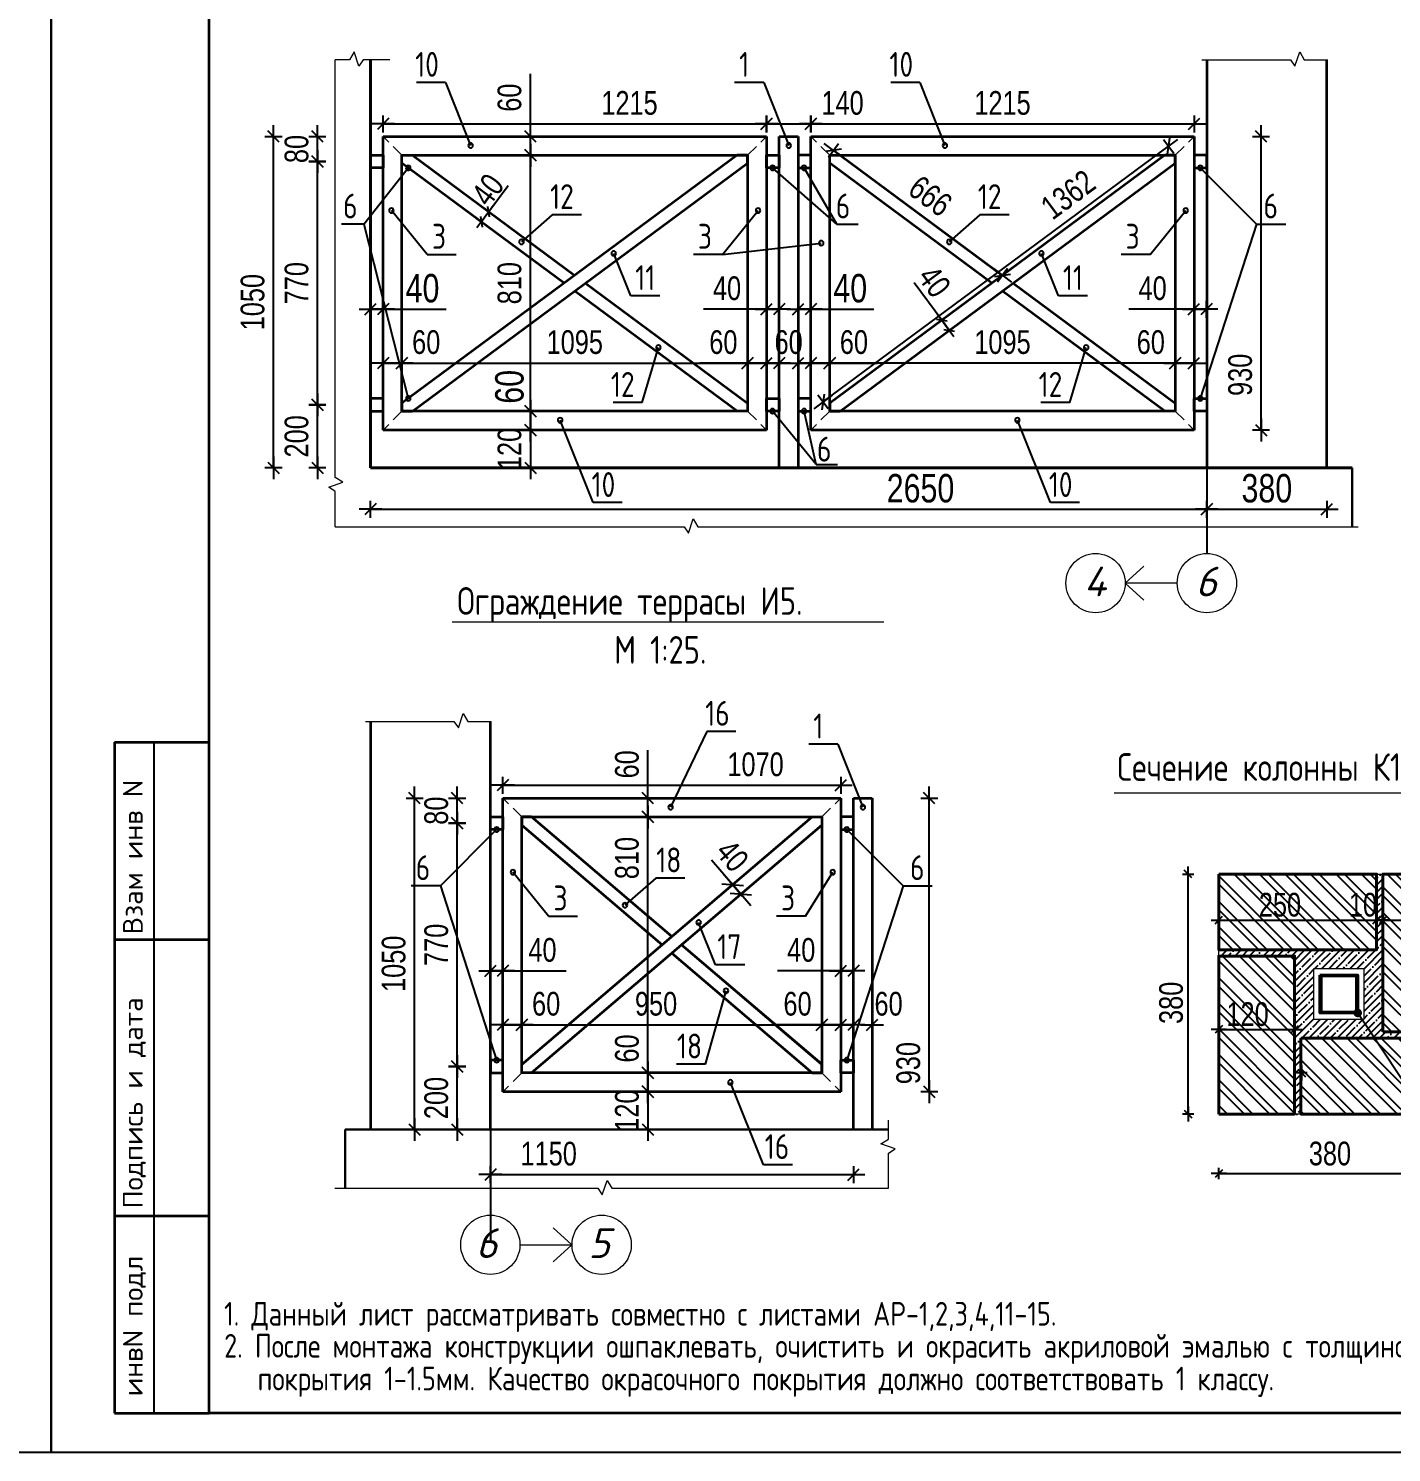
# Model space of a CAD drawing. Extents: x -12289450 to -10763036, y -7834513 to -6150123.
# Drawn here: x -11088664 to -11080028, y -7687111 to -7678091 of the extents above; entities that cross this region are included whole.
import ezdxf

# ---------------------------------------------------------------- set-up
doc = ezdxf.new("R2010")
doc.units = 0
doc.header["$LTSCALE"] = 25
doc.linetypes.add('CENTER', pattern=[50.8, 31.75, -6.35, 6.35, -6.35])
doc.linetypes.add('HIDDEN2', pattern=[4.7625, 3.175, -1.5875])
for name, color, linetype in [('003-ТЕКСТ', 7, 'Continuous'), ('004-ВСПЛИНИИ', 15, 'Continuous'), ('005-РАЗМЕРЫ', 252, 'Continuous'), ('008-ШТРИХОВКА', 252, 'Continuous'), ('014-ОСИ', 251, 'CENTER'), ('Annotation - Text', 7, 'Continuous'), ('ArchiCAD', 7, 'Continuous'), ('EEE', 7, 'Continuous'), ('Новое', 51, 'Continuous')]:
    doc.layers.add(name, color=color, linetype=linetype)
doc.layers.add('text', color=1, linetype='Continuous', lineweight=15)
doc.layers.add('СТЕНЫ', color=5, linetype='Continuous', lineweight=40)
doc.styles.add('gismo', font='isocpeui.ttf')
doc.styles.add('GOST 2.304', font='cs_gost2304.shx')
doc.styles.add('SIMP701', font='simplex701.shx')
doc.styles.add('TXT0', font='txt', dxfattribs={"width": 0.8})

# ---------------------------------------------------------------- blocks, each defined once
blk = doc.blocks.new('A8MITTA', base_point=(3180, 3140))
for p, q in [((3160, 3140), (3200, 3140)), ((3170, 3130), (3190, 3150)), ((3180, 3155), (3180, 3125))]:
    blk.add_line(p, q)

msp = doc.modelspace()

# ---------------------------------------------------------------- hatches: boundary and pattern name
at = {"layer": '005-РАЗМЕРЫ', "ltscale": 4}
h = msp.add_hatch(dxfattribs=at)
h.set_pattern_fill('ANSI32', color=256, scale=12, angle=90, style=0)
h.set_pattern_definition([(135, (-11081121.85, -7684967.11), (-80.8223, -80.8223), []), (135, (-11081121.85, -7684913.23), (-80.822, -80.822), [])])
h.paths.add_polyline_path([(-11080121.8, -7683447.1), (-11081121.8, -7683447.1), (-11081121.8, -7683738.3), (-11081073.8, -7683738.3), (-11080121.8, -7683738.3)])
h.paths.add_polyline_path([(-11080361.8, -7683738.3), (-11081121.8, -7683738.3), (-11081121.8, -7683774.3), (-11081121.8, -7683927.1), (-11080361.8, -7683927.1)])
h.paths.add_polyline_path([(-11080121.8, -7683738.3), (-11080129.8, -7683738.3), (-11080169.8, -7683738.3), (-11080361.8, -7683738.3), (-11080361.8, -7683927.1), (-11080121.8, -7683927.1)])
h.paths.add_polyline_path([(-11079728.7, -7683447.1), (-11079764.7, -7683447.1), (-11080081.8, -7683447.1), (-11080081.8, -7683738.3), (-11080033.8, -7683738.3), (-11079728.7, -7683738.3)])
h.paths.add_polyline_path([(-11079728.7, -7683738.3), (-11080081.8, -7683738.3), (-11080081.8, -7684207), (-11079728.7, -7684207.1)])
h.paths.add_polyline_path([(-11079601.8, -7683738.3), (-11079649.8, -7683738.3), (-11079728.7, -7683738.3), (-11079728.7, -7684207.1), (-11079601.8, -7684207.1)])
h.paths.add_polyline_path([(-11079601.8, -7683447.1), (-11079728.7, -7683447.1), (-11079728.7, -7683495.1), (-11079728.7, -7683738.3), (-11079601.8, -7683738.3), (-11079601.8, -7683702.3)])
h.paths.add_polyline_path([(-11079601.8, -7684207.1), (-11079728.7, -7684207.1), (-11079728.7, -7684447.1), (-11079601.8, -7684447.1)])
h.paths.add_polyline_path([(-11079728.7, -7684207.1), (-11080081.8, -7684207), (-11080081.8, -7684447.1), (-11079728.7, -7684447.1), (-11079728.7, -7684439.1), (-11079728.7, -7684399.1)])
h.paths.add_polyline_path([(-11080641.8, -7684206.9), (-11081121.8, -7684206.8), (-11081121.8, -7684431.1), (-11081073.8, -7684431.1), (-11080641.8, -7684431.1), (-11080641.8, -7684395.1)])
h.paths.add_polyline_path([(-11080641.8, -7683967.1), (-11081121.8, -7683967.1), (-11081121.8, -7684206.8), (-11080641.8, -7684206.9)])
h.paths.add_polyline_path([(-11080641.8, -7684431.1), (-11080689.8, -7684431.1), (-11081121.8, -7684431.1), (-11081121.8, -7684467.1), (-11081121.8, -7684967.1), (-11080641.8, -7684967.1)])
h.paths.add_polyline_path([(-11080361.8, -7684487.1), (-11080601.8, -7684487.1), (-11080601.8, -7684702.8), (-11080597.6, -7684707.1), (-11080601.8, -7684707.1), (-11080601.8, -7684967.1), (-11080361.8, -7684967.1)])
h.paths.add_polyline_path([(-11080135.1, -7684487.1), (-11080361.8, -7684487.1), (-11080361.8, -7684967.1), (-11079814.7, -7684967.1)])
h.paths.add_polyline_path([(-11079728.7, -7684487.1), (-11080135.1, -7684487.1), (-11079814.7, -7684967.1), (-11079728.7, -7684967.1), (-11079728.7, -7684919.1)])
h.paths.add_polyline_path([(-11079601.8, -7684487.1), (-11079728.7, -7684487.1), (-11079728.7, -7684535.1), (-11079728.7, -7684967.1), (-11079692.7, -7684967.1), (-11079601.8, -7684967.1)])
h.paths.add_polyline_path([(-11080884.4, -7683552.3), (-11080584.4, -7683552.3), (-11080584.4, -7683732.3), (-11080884.4, -7683732.3)], flags=24)
h.paths.add_polyline_path([(-11080295, -7683552.3), (-11080123, -7683552.3), (-11080123, -7683732.3), (-11080295, -7683732.3)], flags=24)
h.paths.add_polyline_path([(-11080033.7, -7683552.3), (-11079765.7, -7683552.3), (-11079765.7, -7683732.3), (-11080033.7, -7683732.3)], flags=24)
h.paths.add_polyline_path([(-11079914.7, -7684075.6), (-11079914.7, -7683775.6), (-11079734.7, -7683775.6), (-11079734.7, -7684075.6)], flags=24)
h.paths.add_polyline_path([(-11079914.7, -7684457.1), (-11079914.7, -7684285.1), (-11079734.7, -7684285.1), (-11079734.7, -7684457.1)], flags=9)
h.paths.add_polyline_path([(-11081073.7, -7684245.1), (-11080805.7, -7684245.1), (-11080805.7, -7684425.1), (-11081073.7, -7684425.1)], flags=24)
h.paths.add_polyline_path([(-11079914.7, -7684774.9), (-11079914.7, -7684506.9), (-11079734.7, -7684506.9), (-11079734.7, -7684774.9)], flags=24)
at = {"layer": '008-ШТРИХОВКА', "ltscale": 4}
h = msp.add_hatch(dxfattribs=at)
h.set_pattern_fill('ANSI35', color=256, scale=10, style=0)
h.set_pattern_definition([(45, (-11081121.85, -7684967.11), (-44.9013, 44.9013), []), (45, (-11081076.95, -7684967.11), (-44.9013, 44.9013), [79.375, -15.875, 0, -15.875])])
h.paths.add_polyline_path([(-11080081.8, -7683738.3), (-11080121.8, -7683738.3), (-11080121.8, -7683927.1), (-11080361.8, -7683927.1), (-11080361.8, -7684047.1), (-11080201.8, -7684047.1), (-11080201.8, -7684207), (-11080081.8, -7684207)])
h.paths.add_polyline_path([(-11080361.8, -7683927.1), (-11081121.8, -7683927.1), (-11081121.8, -7683967.1), (-11080641.8, -7683967.1), (-11080641.8, -7684206.9), (-11080521.8, -7684206.9), (-11080521.8, -7684047.1), (-11080361.8, -7684047.1)])
h.paths.add_polyline_path([(-11080521.8, -7684206.9), (-11080641.8, -7684206.9), (-11080641.8, -7684967.1), (-11080601.8, -7684967.1), (-11080601.8, -7684487.1), (-11080361.8, -7684487.1), (-11080361.8, -7684367.1), (-11080521.8, -7684367.1)])
h.paths.add_polyline_path([(-11080081.8, -7684207), (-11080201.8, -7684207), (-11080201.8, -7684367.1), (-11080215.2, -7684367.1), (-11080135.1, -7684487.1), (-11079728.7, -7684487.1), (-11079728.7, -7684447.1), (-11080081.8, -7684447.1)])
h.paths.add_polyline_path([(-11080215.2, -7684367.1), (-11080361.8, -7684367.1), (-11080361.8, -7684487.1), (-11080135.1, -7684487.1)])
h.paths.add_polyline_path([(-11079601.8, -7684447.1), (-11079728.7, -7684447.1), (-11079728.7, -7684487.1), (-11079601.8, -7684487.1)])
h.paths.add_polyline_path([(-11080081.8, -7683447.1), (-11080121.8, -7683447.1), (-11080121.8, -7683738.3), (-11080081.8, -7683738.3)])

# ---------------------------------------------------------------- linework, layer by layer
at = {"lineweight": 25, "ltscale": 20}
for p, q in [((-11086021.3, -7678433.3), (-11086206, -7678433.3)), ((-11086021.3, -7678433.3), (-11085862.5, -7678832.5)), ((-11084005.4, -7678433.3), (-11084190, -7678433.3)), ((-11084005.4, -7678433.3), (-11083846.6, -7678832.5)), ((-11083016.4, -7678433.3), (-11083201, -7678433.3)), ((-11083016.4, -7678433.3), (-11082857.6, -7678832.5)), ((-11086538.4, -7679330.4), (-11086257.5, -7678974.6)), ((-11083543.2, -7679330.4), (-11083949.3, -7678974.6)), ((-11083543.2, -7679330.4), (-11083749.3, -7678974.6)), ((-11080882.4, -7679330.4), (-11081239.3, -7678974.6)), ((-11086138.6, -7679522.3), (-11086364, -7679244.8)), ((-11084266.4, -7679522.3), (-11084041, -7679244.8)), ((-11081556.4, -7679522.3), (-11081331, -7679244.8)), ((-11086538.4, -7679330.4), (-11086680.4, -7679330.4)), ((-11086538.4, -7679330.4), (-11086257.5, -7680434.6)), ((-11085345.5, -7679270.8), (-11085540.2, -7679443)), ((-11085160.9, -7679270.8), (-11085345.5, -7679270.8)), ((-11083543.2, -7679330.4), (-11083407.8, -7679330.4)), ((-11082635.5, -7679270.8), (-11082830.2, -7679443)), ((-11082450.9, -7679270.8), (-11082635.5, -7679270.8)), ((-11080882.4, -7679330.4), (-11081239.3, -7680434.6)), ((-11080882.4, -7679330.4), (-11080697.8, -7679330.4)), ((-11084848.2, -7679783.9), (-11084955.8, -7679516.1)), ((-11084266.4, -7679522.3), (-11083641, -7679450.9)), ((-11082138.2, -7679783.9), (-11082245.8, -7679516.1)), ((-11086138.6, -7679522.3), (-11085953.9, -7679522.3)), ((-11084266.4, -7679522.3), (-11084451.1, -7679522.3)), ((-11081556.4, -7679522.3), (-11081741.1, -7679522.3)), ((-11084663.5, -7679783.9), (-11084848.2, -7679783.9)), ((-11081953.5, -7679783.9), (-11082138.2, -7679783.9)), ((-11084775.5, -7680460.7), (-11084672.4, -7680112.1)), ((-11082065.5, -7680460.7), (-11081962.4, -7680112.1)), ((-11084775.5, -7680460.7), (-11084960.2, -7680460.7)), ((-11082065.5, -7680460.7), (-11082250.2, -7680460.7)), ((-11085086, -7681094.5), (-11085295.1, -7680573.1)), ((-11083673.3, -7680852.3), (-11083949.3, -7680514.6)), ((-11083673.3, -7680852.3), (-11083749.3, -7680514.6)), ((-11082189, -7681094.5), (-11082398, -7680573.1)), ((-11083673.3, -7680852.3), (-11083537.9, -7680852.3)), ((-11084901.4, -7681094.5), (-11085086, -7681094.5)), ((-11082004.3, -7681094.5), (-11082189, -7681094.5)), ((-11084366.4, -7682543.4), (-11084595.5, -7683023.5)), ((-11084181.8, -7682543.4), (-11084366.4, -7682543.4)), ((-11083535.4, -7682624.2), (-11083720, -7682624.2)), ((-11083535.4, -7682624.2), (-11083376.6, -7683023.5)), ((-11086054.3, -7683521.4), (-11085697.5, -7683165.6)), ((-11083122.4, -7683521.4), (-11083479.3, -7683165.6)), ((-11085369, -7683713.3), (-11085594.5, -7683435.8)), ((-11084689.8, -7683472.4), (-11084884.5, -7683644.6)), ((-11084505.1, -7683472.4), (-11084689.8, -7683472.4)), ((-11083739.7, -7683713.3), (-11083567.8, -7683435.8)), ((-11086054.3, -7683521.4), (-11086239, -7683521.4)), ((-11086054.3, -7683521.4), (-11085697.5, -7684625.6)), ((-11083122.4, -7683521.4), (-11083479.3, -7684625.6)), ((-11083122.4, -7683521.4), (-11082937.8, -7683521.4)), ((-11085369, -7683713.3), (-11085184.3, -7683713.3)), ((-11084310.1, -7684021.6), (-11084417.7, -7683753.8)), ((-11083739.7, -7683713.3), (-11083924.4, -7683713.3)), ((-11084125.4, -7684021.6), (-11084310.1, -7684021.6)), ((-11084374, -7684651.2), (-11084244.4, -7684187.2)), ((-11080241.8, -7684327.1), (-11079681, -7685167.6)), ((-11084374, -7684651.2), (-11084558.6, -7684651.2)), ((-11084007.4, -7685288.1), (-11084216.4, -7684766.6)), ((-11083822.7, -7685288.1), (-11084007.4, -7685288.1))]:
    msp.add_line(p, q, dxfattribs=at)
at = {"lineweight": 25, "ltscale": 20, "const_width": 36}
msp.add_lwpolyline([(-11080249.7, -7684322.6, 1), (-11080234, -7684331.6, 1)], format="xyb", close=True, dxfattribs=at)
at = {"lineweight": 25, "ltscale": 20}
for centre, start, end in [((-11085862.5, -7678832.5), 0, 180), ((-11085862.5, -7678832.5), 180, 0), ((-11083846.6, -7678832.5), 0, 180), ((-11083846.6, -7678832.5), 180, 0), ((-11082857.6, -7678832.5), 0, 180), ((-11082857.6, -7678832.5), 180, 0), ((-11086257.5, -7678974.6), 0, 180), ((-11086257.5, -7678974.6), 180, 0), ((-11083949.3, -7678974.6), 0, 180), ((-11083949.3, -7678974.6), 180, 0), ((-11083749.3, -7678974.6), 0, 180), ((-11083749.3, -7678974.6), 180, 0), ((-11081239.3, -7678974.6), 0, 180), ((-11081239.3, -7678974.6), 180, 0), ((-11086364, -7679244.8), 0, 180), ((-11086364, -7679244.8), 180, 0), ((-11084041, -7679244.8), 0, 180), ((-11084041, -7679244.8), 180, 0), ((-11081331, -7679244.8), 0, 180), ((-11081331, -7679244.8), 180, 0), ((-11085540.2, -7679443), 0, 180), ((-11082830.2, -7679443), 0, 180), ((-11085540.2, -7679443), 180, 0), ((-11084955.8, -7679516.1), 0, 180), ((-11084955.8, -7679516.1), 180, 0), ((-11083641, -7679450.9), 0, 180), ((-11083641, -7679450.9), 180, 0), ((-11082830.2, -7679443), 180, 0), ((-11082245.8, -7679516.1), 0, 180), ((-11082245.8, -7679516.1), 180, 0), ((-11084672.4, -7680112.1), 0, 180), ((-11084672.4, -7680112.1), 180, 0), ((-11081962.4, -7680112.1), 0, 180), ((-11081962.4, -7680112.1), 180, 0), ((-11086257.5, -7680434.6), 0, 180), ((-11081239.3, -7680434.6), 0, 180), ((-11086257.5, -7680434.6), 180, 0), ((-11083949.3, -7680514.6), 0, 180), ((-11083749.3, -7680514.6), 0, 180), ((-11081239.3, -7680434.6), 180, 0), ((-11085295.1, -7680573.1), 0, 180), ((-11085295.1, -7680573.1), 180, 0), ((-11083949.3, -7680514.6), 180, 0), ((-11083749.3, -7680514.6), 180, 0), ((-11082398, -7680573.1), 0, 180), ((-11082398, -7680573.1), 180, 0), ((-11084595.5, -7683023.5), 0, 180), ((-11084595.5, -7683023.5), 180, 0), ((-11083376.6, -7683023.5), 0, 180), ((-11083376.6, -7683023.5), 180, 0), ((-11085697.5, -7683165.6), 0, 180), ((-11085697.5, -7683165.6), 180, 0), ((-11083479.3, -7683165.6), 0, 180), ((-11083479.3, -7683165.6), 180, 0), ((-11085594.5, -7683435.8), 0, 180), ((-11085594.5, -7683435.8), 180, 0), ((-11083567.8, -7683435.8), 0, 180), ((-11083567.8, -7683435.8), 180, 0), ((-11084884.5, -7683644.6), 0, 180), ((-11084884.5, -7683644.6), 180, 0), ((-11084417.7, -7683753.8), 0, 180), ((-11084417.7, -7683753.8), 180, 0), ((-11084244.4, -7684187.2), 0, 180), ((-11084244.4, -7684187.2), 180, 0), ((-11085697.5, -7684625.6), 0, 180), ((-11085697.5, -7684625.6), 180, 0), ((-11083479.3, -7684625.6), 0, 180), ((-11083479.3, -7684625.6), 180, 0), ((-11084216.4, -7684766.6), 0, 180), ((-11084216.4, -7684766.6), 180, 0)]:
    msp.add_arc(centre, 15, start, end, dxfattribs=at)
at = {"layer": '004-ВСПЛИНИИ', "color": 0, "lineweight": 0}
for p, q in [((-11086601.2, -7678239.7), (-11086630.2, -7678289.2)), ((-11086570.5, -7678329.9), (-11086601.2, -7678239.7)), ((-11080639.9, -7678329.9), (-11080609.2, -7678239.7)), ((-11080609.2, -7678239.7), (-11080580.2, -7678289.2)), ((-11086630.2, -7678289.2), (-11086720.9, -7678289.2)), ((-11086720.9, -7680936), (-11086720.9, -7678289.2)), ((-11086542.4, -7678289.2), (-11086570.5, -7678329.9)), ((-11086373.8, -7678289.2), (-11086542.4, -7678289.2)), ((-11081229.3, -7678289.2), (-11080668, -7678289.2)), ((-11080668, -7678289.2), (-11080639.9, -7678329.9)), ((-11080580.2, -7678289.2), (-11080432, -7678289.2)), ((-11086671.4, -7680965), (-11086720.9, -7680936)), ((-11086761.6, -7680995.8), (-11086671.4, -7680965)), ((-11086720.9, -7681023.9), (-11086761.6, -7680995.8)), ((-11086720.9, -7681246.8), (-11086720.9, -7681023.9)), ((-11084482.4, -7681287.5), (-11084451.7, -7681197.3)), ((-11084451.7, -7681197.3), (-11084422.7, -7681246.8)), ((-11086720.9, -7681246.8), (-11084510.5, -7681246.8)), ((-11084510.5, -7681246.8), (-11084482.4, -7681287.5)), ((-11084422.7, -7681246.8), (-11080238.7, -7681246.8)), ((-11086529.3, -7682480.2), (-11085968, -7682480.2)), ((-11085968, -7682480.2), (-11085939.9, -7682520.9)), ((-11085939.9, -7682520.9), (-11085909.2, -7682430.7)), ((-11085909.2, -7682430.7), (-11085880.2, -7682480.2)), ((-11085880.2, -7682480.2), (-11085732, -7682480.2)), ((-11083214.1, -7685127), (-11083214.1, -7685006.1)), ((-11083263.6, -7685156), (-11083214.1, -7685127)), ((-11083173.4, -7685186.7), (-11083263.6, -7685156)), ((-11083214.1, -7685214.8), (-11083173.4, -7685186.7)), ((-11083214.1, -7685437.8), (-11083214.1, -7685214.8)), ((-11086723.5, -7685437.8), (-11085056.1, -7685437.8)), ((-11085056.1, -7685437.8), (-11085028, -7685478.5)), ((-11085028, -7685478.5), (-11084997.2, -7685388.3)), ((-11084997.2, -7685388.3), (-11084968.3, -7685437.8)), ((-11084968.3, -7685437.8), (-11083214.1, -7685437.8))]:
    msp.add_line(p, q, dxfattribs=at)
at = {"layer": '004-ВСПЛИНИИ', "color": 12, "linetype": 'HIDDEN2', "lineweight": 0}
for p, q in [((-11086297.5, -7678894.6), (-11086417.5, -7678774.6)), ((-11084107.5, -7678894.6), (-11083987.5, -7678774.6)), ((-11083587.5, -7678894.6), (-11083707.5, -7678774.6)), ((-11081397.5, -7678894.6), (-11081277.5, -7678774.6)), ((-11086297.5, -7680514.6), (-11086417.5, -7680634.6)), ((-11084107.5, -7680514.6), (-11083987.5, -7680634.6)), ((-11083587.5, -7680514.6), (-11083707.5, -7680634.6)), ((-11081397.5, -7680514.6), (-11081277.5, -7680634.6)), ((-11085537.5, -7683085.6), (-11085657.5, -7682965.6)), ((-11083637.5, -7683085.6), (-11083517.5, -7682965.6)), ((-11085537.5, -7684705.6), (-11085657.5, -7684825.6)), ((-11083637.5, -7684705.6), (-11083517.5, -7684825.6))]:
    msp.add_line(p, q, dxfattribs=at)
at = {"layer": '004-ВСПЛИНИИ', "color": 12, "lineweight": 35}
for p, q in [((-11086417.5, -7678774.6), (-11083987.5, -7678774.6)), ((-11086417.5, -7680634.6), (-11086417.5, -7678774.6)), ((-11083987.5, -7678774.6), (-11083987.5, -7680634.6)), ((-11083907.5, -7680874.6), (-11083907.5, -7678774.6)), ((-11083907.5, -7678774.6), (-11083787.5, -7678774.6)), ((-11083787.5, -7678774.6), (-11083787.5, -7680874.6)), ((-11083707.5, -7678774.6), (-11081277.5, -7678774.6)), ((-11083707.5, -7680634.6), (-11083707.5, -7678774.6)), ((-11081277.5, -7678774.6), (-11081277.5, -7680634.6)), ((-11086497.5, -7678894.6), (-11086417.5, -7678894.6)), ((-11086497.5, -7678974.6), (-11086497.5, -7678894.6)), ((-11086497.5, -7678894.6), (-11086417.5, -7678894.6)), ((-11086497.5, -7678974.6), (-11086497.5, -7678894.6)), ((-11086417.5, -7678974.6), (-11086497.5, -7678974.6)), ((-11086417.5, -7678974.6), (-11086497.5, -7678974.6)), ((-11086417.5, -7678894.6), (-11086417.5, -7678974.6)), ((-11086417.5, -7678894.6), (-11086417.5, -7678974.6)), ((-11086297.5, -7678944.4), (-11086297.5, -7678894.6)), ((-11086297.5, -7678894.6), (-11086230.2, -7678894.6)), ((-11084174.7, -7678894.6), (-11086297.5, -7680464.9)), ((-11086297.5, -7678894.6), (-11084107.5, -7678894.6)), ((-11086297.5, -7680514.6), (-11086297.5, -7678894.6)), ((-11085269.7, -7679704.6), (-11086297.5, -7678944.4)), ((-11086230.2, -7678894.6), (-11085202.5, -7679654.9)), ((-11086230.2, -7680514.6), (-11084107.5, -7678944.4)), ((-11084107.5, -7678894.6), (-11084174.7, -7678894.6)), ((-11084107.5, -7678944.4), (-11084107.5, -7678894.6)), ((-11084107.5, -7678894.6), (-11084107.5, -7680514.6)), ((-11083987.5, -7678974.6), (-11083987.5, -7678894.6)), ((-11083987.5, -7678894.6), (-11083907.5, -7678894.6)), ((-11083907.5, -7678974.6), (-11083987.5, -7678974.6)), ((-11083907.5, -7678894.6), (-11083907.5, -7678974.6)), ((-11083707.5, -7678894.6), (-11083787.5, -7678894.6)), ((-11083787.5, -7678894.6), (-11083787.5, -7678974.6)), ((-11083787.5, -7678974.6), (-11083707.5, -7678974.6)), ((-11083707.5, -7678974.6), (-11083707.5, -7678894.6)), ((-11083587.5, -7678944.4), (-11083587.5, -7678894.6)), ((-11083587.5, -7678894.6), (-11083520.2, -7678894.6)), ((-11081464.7, -7678894.6), (-11083587.5, -7680464.9)), ((-11083587.5, -7678894.6), (-11081397.5, -7678894.6)), ((-11083587.5, -7680514.6), (-11083587.5, -7678894.6)), ((-11082559.7, -7679704.6), (-11083587.5, -7678944.4)), ((-11083520.2, -7678894.6), (-11082492.5, -7679654.9)), ((-11083520.2, -7680514.6), (-11081397.5, -7678944.4)), ((-11081397.5, -7678894.6), (-11081464.7, -7678894.6)), ((-11081397.5, -7678944.4), (-11081397.5, -7678894.6)), ((-11081397.5, -7678894.6), (-11081397.5, -7680514.6)), ((-11081197.5, -7678894.6), (-11081277.5, -7678894.6)), ((-11081277.5, -7678894.6), (-11081277.5, -7678974.6)), ((-11081277.5, -7678974.6), (-11081197.5, -7678974.6)), ((-11081197.5, -7678974.6), (-11081197.5, -7678894.6)), ((-11084174.7, -7680514.6), (-11085202.5, -7679754.4)), ((-11085135.2, -7679704.6), (-11084107.5, -7680464.9)), ((-11081464.7, -7680514.6), (-11082492.5, -7679754.4)), ((-11082425.2, -7679704.6), (-11081397.5, -7680464.9)), ((-11086417.5, -7680434.6), (-11086497.5, -7680434.6)), ((-11086497.5, -7680434.6), (-11086497.5, -7680514.6)), ((-11086417.5, -7680434.6), (-11086497.5, -7680434.6)), ((-11086497.5, -7680434.6), (-11086497.5, -7680514.6)), ((-11086417.5, -7680514.6), (-11086417.5, -7680434.6)), ((-11086417.5, -7680514.6), (-11086417.5, -7680434.6)), ((-11086297.5, -7680464.9), (-11086297.5, -7680514.6)), ((-11084107.5, -7680464.9), (-11084107.5, -7680514.6)), ((-11083987.5, -7680514.6), (-11083987.5, -7680434.6)), ((-11083987.5, -7680434.6), (-11083907.5, -7680434.6)), ((-11083907.5, -7680434.6), (-11083907.5, -7680514.6)), ((-11083707.5, -7680434.6), (-11083787.5, -7680434.6)), ((-11083787.5, -7680434.6), (-11083787.5, -7680514.6)), ((-11083707.5, -7680514.6), (-11083707.5, -7680434.6)), ((-11083587.5, -7680464.9), (-11083587.5, -7680514.6)), ((-11081397.5, -7680464.9), (-11081397.5, -7680514.6)), ((-11081277.5, -7680514.6), (-11081277.5, -7680434.6)), ((-11081277.5, -7680434.6), (-11081197.5, -7680434.6)), ((-11081197.5, -7680434.6), (-11081197.5, -7680514.6)), ((-11086497.5, -7680514.6), (-11086417.5, -7680514.6)), ((-11086497.5, -7680514.6), (-11086417.5, -7680514.6)), ((-11086297.5, -7680514.6), (-11086230.2, -7680514.6)), ((-11084107.5, -7680514.6), (-11086297.5, -7680514.6)), ((-11084107.5, -7680514.6), (-11084174.7, -7680514.6)), ((-11083907.5, -7680514.6), (-11083987.5, -7680514.6)), ((-11083787.5, -7680514.6), (-11083707.5, -7680514.6)), ((-11083587.5, -7680514.6), (-11083520.2, -7680514.6)), ((-11081397.5, -7680514.6), (-11083587.5, -7680514.6)), ((-11081397.5, -7680514.6), (-11081464.7, -7680514.6)), ((-11081197.5, -7680514.6), (-11081277.5, -7680514.6)), ((-11083987.5, -7680634.6), (-11086417.5, -7680634.6)), ((-11081277.5, -7680634.6), (-11083707.5, -7680634.6)), ((-11083787.5, -7680874.6), (-11083907.5, -7680874.6)), ((-11085657.5, -7682965.6), (-11083517.5, -7682965.6)), ((-11085657.5, -7684825.6), (-11085657.5, -7682965.6)), ((-11083517.5, -7682965.6), (-11083517.5, -7684825.6)), ((-11083437.5, -7685065.6), (-11083437.5, -7682965.6)), ((-11083437.5, -7682965.6), (-11083317.5, -7682965.6)), ((-11083317.5, -7682965.6), (-11083317.5, -7685065.6)), ((-11085737.5, -7683085.6), (-11085657.5, -7683085.6)), ((-11085737.5, -7683165.6), (-11085737.5, -7683085.6)), ((-11085657.5, -7683085.6), (-11085657.5, -7683165.6)), ((-11085537.5, -7683085.6), (-11083637.5, -7683085.6)), ((-11085537.5, -7684705.6), (-11085537.5, -7683085.6)), ((-11085475.8, -7683085.6), (-11085537.5, -7683085.6)), ((-11085537.5, -7683085.6), (-11085537.5, -7683138.2)), ((-11085537.5, -7684653), (-11083699.1, -7683085.6)), ((-11085475.8, -7683085.6), (-11085537.5, -7683085.6)), ((-11085537.5, -7683085.6), (-11085537.5, -7683138.2)), ((-11084587.5, -7683843), (-11085475.8, -7683085.6)), ((-11084587.5, -7683843), (-11085475.8, -7683085.6)), ((-11083699.1, -7683085.6), (-11083637.5, -7683085.6)), ((-11083637.5, -7683085.6), (-11083637.5, -7684705.6)), ((-11083637.5, -7683085.6), (-11083637.5, -7683138.2)), ((-11083437.5, -7683085.6), (-11083517.5, -7683085.6)), ((-11083517.5, -7683085.6), (-11083517.5, -7683165.6)), ((-11083437.5, -7683165.6), (-11083437.5, -7683085.6)), ((-11085657.5, -7683165.6), (-11085737.5, -7683165.6)), ((-11085537.5, -7683138.2), (-11084649.1, -7683895.6)), ((-11085537.5, -7683138.2), (-11084649.1, -7683895.6)), ((-11083637.5, -7683138.2), (-11085475.8, -7684705.6)), ((-11083517.5, -7683165.6), (-11083437.5, -7683165.6)), ((-11083637.5, -7684653), (-11084525.8, -7683895.6)), ((-11083637.5, -7684650.3), (-11084525.8, -7683895.6)), ((-11084587.5, -7683948.2), (-11083699.1, -7684705.6)), ((-11084587.5, -7683948.2), (-11083699.2, -7684705.6)), ((-11085657.5, -7684625.6), (-11085737.5, -7684625.6)), ((-11085737.5, -7684625.6), (-11085737.5, -7684705.6)), ((-11085657.5, -7684705.6), (-11085657.5, -7684625.6)), ((-11085537.5, -7684705.6), (-11085537.5, -7684653)), ((-11083637.5, -7684705.6), (-11083637.5, -7684650.3)), ((-11083637.5, -7684705.6), (-11083637.5, -7684653)), ((-11083517.5, -7684705.6), (-11083517.5, -7684625.6)), ((-11083517.5, -7684625.6), (-11083437.5, -7684625.6)), ((-11083437.5, -7684625.6), (-11083437.5, -7684705.6)), ((-11085737.5, -7684705.6), (-11085657.5, -7684705.6)), ((-11083637.5, -7684705.6), (-11085537.5, -7684705.6)), ((-11085475.8, -7684705.6), (-11085537.5, -7684705.6)), ((-11083699.2, -7684705.6), (-11083637.5, -7684705.6)), ((-11083699.1, -7684705.6), (-11083637.5, -7684705.6)), ((-11083437.5, -7684705.6), (-11083517.5, -7684705.6)), ((-11083517.5, -7684825.6), (-11085657.5, -7684825.6))]:
    msp.add_line(p, q, dxfattribs=at)
at = {"layer": '005-РАЗМЕРЫ', "ltscale": 1.2}
for p, q in [((-11085483.6, -7678774.6), (-11085483.6, -7678379.5)), ((-11086413.9, -7678695.7), (-11083991.1, -7678695.7)), ((-11083983.9, -7678695.7), (-11083711.1, -7678695.7)), ((-11083707.5, -7678695.7), (-11083307.9, -7678695.7)), ((-11083703.9, -7678695.7), (-11081281.1, -7678695.7)), ((-11087111.4, -7680871), (-11087111.4, -7678778.2)), ((-11086832.9, -7678931), (-11086832.9, -7678778.2)), ((-11085483.6, -7678891), (-11085483.6, -7678778.2)), ((-11080854, -7680631), (-11080854, -7678778.2)), ((-11083627.1, -7680455), (-11081442.9, -7678839.2)), ((-11083560.8, -7678864.6), (-11082495.4, -7679652.7)), ((-11086832.9, -7680471), (-11086832.9, -7678938.2)), ((-11085483.6, -7680511), (-11085483.6, -7678898.2)), ((-11086501.1, -7679869.5), (-11086504.7, -7679869.5)), ((-11086413.9, -7679869.5), (-11086017.3, -7679869.5)), ((-11083991.1, -7679869.5), (-11084387.7, -7679869.5)), ((-11083903.9, -7679869.5), (-11083900.3, -7679869.5)), ((-11083791.1, -7679869.5), (-11083794.7, -7679869.5)), ((-11083703.9, -7679869.5), (-11083307.3, -7679869.5)), ((-11081282.9, -7679869.3), (-11081691.2, -7679869.3)), ((-11081195.7, -7679869.3), (-11081192.1, -7679869.3)), ((-11086413.9, -7680210.7), (-11086301.1, -7680210.7)), ((-11086297.5, -7680210.7), (-11085993.9, -7680210.7)), ((-11086293.9, -7680210.7), (-11084111.1, -7680210.7)), ((-11085483.6, -7680514.6), (-11085483.6, -7680211)), ((-11084107.5, -7680210.7), (-11084411.1, -7680210.7)), ((-11083991.1, -7680210.7), (-11084103.9, -7680210.7)), ((-11083903.9, -7680210.7), (-11083791.1, -7680210.7)), ((-11083703.9, -7680210.7), (-11083591.1, -7680210.7)), ((-11083587.5, -7680210.7), (-11083283.9, -7680210.7)), ((-11081401.1, -7680210.7), (-11083583.9, -7680210.7)), ((-11081399.3, -7680210.7), (-11081702.9, -7680210.7)), ((-11081282.9, -7680210.7), (-11081395.7, -7680210.7)), ((-11086832.9, -7680871), (-11086832.9, -7680478.2)), ((-11085483.6, -7680631), (-11085483.6, -7680518.2)), ((-11085483.6, -7680638.2), (-11085483.6, -7680871)), ((-11086493.9, -7681136.5), (-11081201.1, -7681136.5)), ((-11081193.9, -7681136.5), (-11080441.1, -7681136.5)), ((-11084739.5, -7682965.6), (-11084739.5, -7682662)), ((-11085657.5, -7682885), (-11083517.5, -7682885)), ((-11086217.7, -7685062), (-11086217.7, -7682969.2)), ((-11085947.7, -7683122), (-11085947.7, -7682969.2)), ((-11084739.5, -7683082), (-11084739.5, -7682969.2)), ((-11082956.9, -7684822), (-11082956.9, -7682969.2)), ((-11085947.7, -7684662), (-11085947.7, -7683129.2)), ((-11084739.5, -7684702), (-11084739.5, -7683089.2)), ((-11085741.1, -7684060.5), (-11085744.7, -7684060.5)), ((-11085653.9, -7684060.5), (-11085257.3, -7684060.5)), ((-11083521.1, -7684060.5), (-11083917.7, -7684060.5)), ((-11083521.1, -7684060.5), (-11083917.7, -7684060.5)), ((-11083433.9, -7684060.5), (-11083430.3, -7684060.5)), ((-11085653.9, -7684401.7), (-11085541.1, -7684401.7)), ((-11085537.5, -7684401.7), (-11085233.9, -7684401.7)), ((-11085533.9, -7684401.7), (-11083641.1, -7684401.7)), ((-11084739.5, -7684705.6), (-11084739.5, -7684402)), ((-11083637.5, -7684401.7), (-11083941.1, -7684401.7)), ((-11083521.1, -7684401.7), (-11083633.9, -7684401.7)), ((-11085947.7, -7685062), (-11085947.7, -7684669.2)), ((-11084739.5, -7684822), (-11084739.5, -7684709.2)), ((-11084739.5, -7684829.2), (-11084739.5, -7685062)), ((-11085733.9, -7685351.2), (-11083441.1, -7685351.2))]:
    msp.add_line(p, q, dxfattribs=at)
at = {"layer": '005-РАЗМЕРЫ', "ltscale": 4}
for p, q in [((-11081316.6, -7684967.1), (-11081316.6, -7683447.1)), ((-11081121.8, -7683738.3), (-11079601.8, -7683738.3)), ((-11080244.2, -7683930.3), (-11080246.6, -7683930.3)), ((-11080284.7, -7684324.7), (-11080284.7, -7684322.3)), ((-11081121.8, -7684431.1), (-11080641.8, -7684431.1)), ((-11081121.8, -7685344.4), (-11079601.8, -7685344.4))]:
    msp.add_line(p, q, dxfattribs=at)
at = {"layer": '008-ШТРИХОВКА', "ltscale": 3}
for p, q in [((-11085747.8, -7679251.4), (-11085624.9, -7679085.2)), ((-11085794, -7679313.8), (-11085749.3, -7679253.4)), ((-11082877.2, -7679939.5), (-11083052.8, -7679702.1)), ((-11082831.1, -7680001.9), (-11082875.8, -7679941.4)), ((-11084205.3, -7683510.8), (-11084335.3, -7683358.4)), ((-11084147.2, -7683579), (-11084144.1, -7683582.7))]:
    msp.add_line(p, q, dxfattribs=at)
at = {"layer": '014-ОСИ'}
for p, q in [((-11081197.5, -7680580.5), (-11081197.5, -7681416.5)), ((-11081197.5, -7680786.6), (-11081197.5, -7681416.5)), ((-11085737.5, -7684789.8), (-11085737.5, -7685607.4)), ((-11085737.5, -7684977.6), (-11085737.5, -7685795.3))]:
    msp.add_line(p, q, dxfattribs=at)
at = {"layer": 'Annotation - Text', "color": 0, "lineweight": 20}
for p, q in [((-11085220.2, -7685795.3), (-11085339, -7685687.4)), ((-11085549.7, -7685795.3), (-11085220.2, -7685795.3)), ((-11085220.2, -7685795.3), (-11085339, -7685903.1))]:
    msp.add_line(p, q, dxfattribs=at)
for points in [[(-11081714.8, -7681604.3), (-11081596, -7681496.5)], [(-11081385.3, -7681604.3), (-11081714.8, -7681604.3)], [(-11081714.8, -7681604.3), (-11081596, -7681712.1)]]:
    msp.add_lwpolyline(points, dxfattribs=at)
for centre in [(-11081902.6, -7681604.3), (-11081197.5, -7681604.3), (-11085737.5, -7685795.3), (-11085032.3, -7685795.3)]:
    msp.add_circle(centre, 187.8, dxfattribs=at)
at = {"layer": 'ArchiCAD', "color": 7, "linetype": 'Continuous', "lineweight": 35}
for p, q in [((-11088119.2, -7682611.3), (-11087519.2, -7682611.3)), ((-11088119.2, -7682611.3), (-11088119.2, -7686861.2)), ((-11088119.2, -7683861.2), (-11087519.2, -7683861.2)), ((-11088119.2, -7685611.2), (-11087519.2, -7685611.2)), ((-11088119.2, -7686861.2), (-11087519.2, -7686861.2))]:
    msp.add_line(p, q, dxfattribs=at)
msp.add_lwpolyline([(-11087519.2, -7672511.3), (-11067769.3, -7672511.3), (-11067769.3, -7686861.2), (-11087519.2, -7686861.2)], close=True, dxfattribs=at)
msp.add_lwpolyline([(-11087519.2, -7672511.3), (-11067769.3, -7672511.3), (-11067769.3, -7686861.2), (-11087519.2, -7686861.2)], close=True, dxfattribs=at)
at = {"layer": 'EEE', "lineweight": 15}
for p, q in [((-11085980.2, -7681849), (-11083244.4, -7681849)), ((-11081785.3, -7682931.8), (-11079124, -7682931.8))]:
    msp.add_line(p, q, dxfattribs=at)
at = {"layer": 'text', "lineweight": 9, "ltscale": 4}
msp.add_lwpolyline([(-11080481.8, -7684327.1), (-11080481.8, -7684087.1), (-11080241.8, -7684087.1), (-11080241.8, -7684327.1)], close=True, dxfattribs=at)
at = {"layer": 'Новое', "color": 7, "linetype": 'Continuous'}
msp.add_line((-11087869.2, -7682611.3), (-11087869.2, -7686861.2), dxfattribs=at)
for points in [[(-11109519.1, -7672261.3), (-11088519.2, -7672261.3), (-11088519.2, -7687111.2), (-11109519.1, -7687111.2)], [(-11109519.1, -7672261.3), (-11088519.2, -7672261.3), (-11088519.2, -7687111.2), (-11109519.1, -7687111.2)], [(-11088519.2, -7672261.3), (-11067519.3, -7672261.3), (-11067519.3, -7687111.2), (-11088519.2, -7687111.2)], [(-11088519.2, -7672261.3), (-11067519.3, -7672261.3), (-11067519.3, -7687111.2), (-11088519.2, -7687111.2)]]:
    msp.add_lwpolyline(points, close=True, dxfattribs=at)
at = {"layer": 'СТЕНЫ', "ltscale": 3}
for p, q in [((-11086497.5, -7678289.2), (-11086497.5, -7680874.6)), ((-11086497.5, -7678289.2), (-11086497.5, -7680874.6)), ((-11086497.5, -7680874.6), (-11080277.5, -7680874.6))]:
    msp.add_line(p, q, dxfattribs=at)
at = {"layer": 'СТЕНЫ', "lineweight": 35, "ltscale": 3}
for p, q in [((-11081197.5, -7678289.2), (-11081197.5, -7680874.6)), ((-11080437.5, -7680874.6), (-11080437.5, -7678289.2)), ((-11081197.5, -7680874.6), (-11080437.5, -7680874.6)), ((-11086497.5, -7682480.2), (-11086497.5, -7685065.6)), ((-11085737.5, -7685065.6), (-11085737.5, -7682480.2))]:
    msp.add_line(p, q, dxfattribs=at)
at = {"layer": 'СТЕНЫ', "lineweight": 30, "ltscale": 3}
for p, q in [((-11080277.5, -7680874.6), (-11080277.5, -7681246.8)), ((-11083214.1, -7685065.6), (-11086657.5, -7685065.6)), ((-11086657.5, -7685065.6), (-11086657.5, -7685437.8))]:
    msp.add_line(p, q, dxfattribs=at)
at = {"layer": 'СТЕНЫ', "lineweight": 20, "ltscale": 4}
msp.add_lwpolyline([(-11081121.8, -7684967.1), (-11081121.8, -7683447.1), (-11079601.8, -7683447.1), (-11079601.8, -7684967.1), (-11081121.8, -7684967.1)], dxfattribs=at)
at = {"layer": 'СТЕНЫ', "ltscale": 4}
for points in [[(-11081121.8, -7683447.1), (-11080121.8, -7683447.1), (-11080121.8, -7683927.1), (-11081121.8, -7683927.1)], [(-11080081.8, -7684447.1), (-11080081.8, -7683447.1), (-11079601.8, -7683447.1), (-11079601.8, -7684447.1)], [(-11081121.8, -7684967.1), (-11081121.8, -7683967.1), (-11080641.8, -7683967.1), (-11080641.8, -7684967.1)], [(-11080601.8, -7684487.1), (-11079601.8, -7684487.1), (-11079601.8, -7684967.1), (-11080601.8, -7684967.1)]]:
    msp.add_lwpolyline(points, close=True, dxfattribs=at)
at = {"layer": 'СТЕНЫ', "lineweight": 20, "ltscale": 4}
msp.add_lwpolyline([(-11080521.8, -7684047.1), (-11080521.8, -7684367.1), (-11080201.8, -7684367.1), (-11080201.8, -7684047.1)], close=True, dxfattribs=at)
at = {"layer": 'СТЕНЫ', "color": 1, "ltscale": 4}
msp.add_lwpolyline([(-11080481.8, -7684087.1), (-11080481.8, -7684327.1), (-11080241.8, -7684327.1), (-11080241.8, -7684087.1)], close=True, dxfattribs=at)
at = {"layer": 'СТЕНЫ', "color": 1, "lineweight": 5, "ltscale": 4}
msp.add_lwpolyline([(-11080469.8, -7684099.1), (-11080469.8, -7684315.1), (-11080253.8, -7684315.1), (-11080253.8, -7684099.1)], close=True, dxfattribs=at)

# ---------------------------------------------------------------- block references
at = {"layer": '005-РАЗМЕРЫ', "ltscale": 1.2, "xscale": 3.6, "yscale": 3.6, "zscale": 3.6}
for p, rotation in [((-11087111.4, -7678774.6), 90), ((-11086832.9, -7678774.6), 90), ((-11086417.5, -7678695.7), 180), ((-11085483.6, -7678774.6), 90), ((-11083987.5, -7678695.7), 180), ((-11083707.5, -7678695.7), 180), ((-11080854, -7678774.6), 90), ((-11083563.7, -7678862.5), 143.508703298072), ((-11081440, -7678837.1), 36.49129670391038), ((-11086832.9, -7678934.6), 270), ((-11086832.9, -7678934.6), 90), ((-11085483.6, -7678894.6), 270), ((-11085483.6, -7678894.6), 90), ((-11082492.5, -7679654.9), 323.508703298072), ((-11086417.5, -7679869.5), 180), ((-11083907.5, -7679869.5), 180), ((-11083707.5, -7679869.5), 180), ((-11081199.3, -7679869.3), 180), ((-11086417.5, -7680210.7), 180), ((-11086297.5, -7680210.7), 180), ((-11084107.5, -7680210.7), 180), ((-11083907.5, -7680210.7), 180), ((-11083707.5, -7680210.7), 180), ((-11083587.5, -7680210.7), 180), ((-11081399.3, -7680210.7), 180), ((-11086832.9, -7680474.6), 270), ((-11086832.9, -7680474.6), 90), ((-11083630, -7680457.1), 216.4912967039104), ((-11085483.6, -7680514.6), 270), ((-11085483.6, -7680514.6), 90), ((-11085483.6, -7680634.6), 270), ((-11085483.6, -7680634.6), 90), ((-11080854, -7680634.6), 270), ((-11087111.4, -7680874.6), 270), ((-11086832.9, -7680874.6), 270), ((-11085483.6, -7680874.6), 270), ((-11086497.5, -7681136.5), 180), ((-11081197.5, -7681136.5), 180), ((-11085657.5, -7682885), 180), ((-11086217.7, -7682965.6), 90), ((-11085947.7, -7682965.6), 90), ((-11084739.5, -7682965.6), 90), ((-11082956.9, -7682965.6), 90), ((-11084739.5, -7683085.6), 270), ((-11084739.5, -7683085.6), 90), ((-11085947.7, -7683125.6), 270), ((-11085947.7, -7683125.6), 90), ((-11085657.5, -7684060.5), 180), ((-11083437.5, -7684060.5), 180), ((-11083437.5, -7684060.5), 180), ((-11085657.5, -7684401.7), 180), ((-11085537.5, -7684401.7), 180), ((-11083637.5, -7684401.7), 180), ((-11083437.5, -7684401.7), 180), ((-11085947.7, -7684665.6), 90), ((-11085947.7, -7684665.6), 270), ((-11084739.5, -7684705.6), 270), ((-11084739.5, -7684705.6), 90), ((-11084739.5, -7684825.6), 270), ((-11084739.5, -7684825.6), 90), ((-11082956.9, -7684825.6), 270), ((-11086217.7, -7685065.6), 270), ((-11085947.7, -7685065.6), 270), ((-11084739.5, -7685065.6), 270), ((-11085737.5, -7685351.2), 180)]:
    msp.add_blockref('A8MITTA', p, dxfattribs=dict(at, rotation=rotation))
for p in [(-11083987.5, -7678695.7), (-11083707.5, -7678695.7), (-11081277.5, -7678695.7), (-11086497.5, -7679869.5), (-11083987.5, -7679869.5), (-11083787.5, -7679869.5), (-11081279.3, -7679869.3), (-11086297.5, -7680210.7), (-11084107.5, -7680210.7), (-11083987.5, -7680210.7), (-11083787.5, -7680210.7), (-11083587.5, -7680210.7), (-11081397.5, -7680210.7), (-11081279.3, -7680210.7), (-11081197.5, -7681136.5), (-11080437.5, -7681136.5), (-11083517.5, -7682885), (-11085737.5, -7684060.5), (-11083517.5, -7684060.5), (-11083517.5, -7684060.5), (-11085537.5, -7684401.7), (-11083637.5, -7684401.7), (-11083517.5, -7684401.7), (-11083317.5, -7684401.7), (-11083437.5, -7685351.2)]:
    msp.add_blockref('A8MITTA', p, dxfattribs=at)
at = {"layer": '005-РАЗМЕРЫ', "ltscale": 4}
for p, xscale, yscale, zscale, rotation in [((-11081316.6, -7683447.1), 2.400000000372529, 2.400000000372529, 2.400000000372529, 90), ((-11080081.8, -7683738.3), 2.399999999999636, 2.399999999999636, 2.399999999999636, 180), ((-11081121.8, -7684431.1), 2.399999999999636, 2.399999999999636, 2.399999999999636, 180), ((-11080597.6, -7684707.1), 2.399999999999636, 2.399999999999636, 2.399999999999636, 270), ((-11081316.6, -7684967.1), 2.400000000372529, 2.400000000372529, 2.400000000372529, 270), ((-11081121.8, -7685344.4), 2.399999999999636, 2.399999999999636, 2.399999999999636, 180)]:
    msp.add_blockref('A8MITTA', p, dxfattribs=dict(at, xscale=xscale, yscale=yscale, zscale=zscale, rotation=rotation))
at = {"layer": '005-РАЗМЕРЫ', "ltscale": 4, "xscale": 2.399999999999636, "yscale": 2.399999999999636, "zscale": 2.399999999999636}
for p in [(-11081121.8, -7683738.3), (-11080121.8, -7683738.3), (-11080641.8, -7684431.1)]:
    msp.add_blockref('A8MITTA', p, dxfattribs=at)
at = {"layer": '008-ШТРИХОВКА', "ltscale": 3}
for p, xscale, yscale, zscale, rotation in [((-11085747.8, -7679251.4), 2.4, 2.4, 2.4, 53.50870329703907), ((-11085795.4, -7679315.8), 2.4, 2.4, 2.4, 233.508703297039), ((-11082877.2, -7679939.5), 2.4, 2.4, 2.4, 126.4912967025642), ((-11082829.7, -7680003.8), 2.4, 2.4, 2.4, 306.4912967025642), ((-11084202.2, -7683514.5), 4.8, 4.8, 4.8, 310.4519575965058), ((-11084150.3, -7683575.4), 4.800000000000001, 4.800000000000001, 4.800000000000001, 130.4519575965058)]:
    msp.add_blockref('A8MITTA', p, dxfattribs=dict(at, xscale=xscale, yscale=yscale, zscale=zscale, rotation=rotation))

# ---------------------------------------------------------------- texts
at = {"layer": '003-ТЕКСТ', "lineweight": 30, "style": 'SIMP701'}
for s, height, p in [('Взам инв N', 125, (-11087940.1, -7683829)), ('Подпись и дата', 124.998, (-11087940.1, -7685565.9)), ('инвN подл', 125, (-11087940.1, -7686754.8))]:
    msp.add_text(s, height=height, rotation=90, dxfattribs=at).set_placement(p)
at = {"layer": '005-РАЗМЕРЫ', "ltscale": 1.2, "attachment_point": 5, "style": 'TXT0'}
for s, insert, char_height, rotation in [('\\A1;60', (-11085615.6, -7678529.5), 150, 90), ('\\A1;80', (-11086964.9, -7678854.6), 150, 90), ('\\A1;666', (-11082949.6, -7679152.5), 150, 323.5087), ('\\A1;1362', (-11082076.7, -7679143.9), 150, 36.4913), ('\\A1;770', (-11086964.9, -7679704.6), 150, 90), ('\\A1;810', (-11085615.6, -7679704.6), 150, 90), ('\\A1;1050', (-11087243.4, -7679824.6), 150, 90), ('\\A1;930', (-11080986, -7680285.1), 150, 90), ('\\A1;60', (-11085615.6, -7680361), 180, 90), ('\\A1;200', (-11086964.9, -7680674.6), 150, 90), ('\\A1;120', (-11085615.6, -7680754.6), 150, 90), ('\\A1;60', (-11084871.5, -7682752.3), 150, 90), ('\\A1;80', (-11086079.7, -7683045.6), 150, 90), ('\\A1;810', (-11084871.5, -7683345.6), 150, 90), ('\\A1;1050', (-11086349.7, -7684015.6), 150, 90), ('\\A1;770', (-11086079.7, -7683895.6), 150, 90), ('\\A1;380', (-11081423.7, -7684262.8), 150, 90), ('\\A1;60', (-11084871.5, -7684552), 150, 90), ('\\A1;930', (-11083088.9, -7684644.9), 150, 90), ('\\A1;200', (-11086079.7, -7684865.6), 150, 90), ('\\A1;120', (-11084871.5, -7684945.6), 150, 90)]:
    msp.add_mtext(s, dxfattribs=dict(at, insert=insert, char_height=char_height, rotation=rotation))
for s, insert, char_height in [('\\A1;1215', (-11084855.8, -7678563.7), 150), ('\\A1;140', (-11083505.9, -7678563.7), 150), ('\\A1;1215', (-11082492.5, -7678563.7), 150), ('\\A1;40', (-11086167.3, -7679737.5), 180), ('\\A1;40', (-11084237.7, -7679737.5), 150), ('\\A1;40', (-11083457.3, -7679737.5), 180), ('\\A1;40', (-11081541.2, -7679737.3), 150), ('\\A1;60', (-11086143.9, -7680078.7), 150), ('\\A1;1095', (-11085202.5, -7680078.7), 150), ('\\A1;60', (-11084261.1, -7680078.7), 150), ('\\A1;60', (-11083847.5, -7680078.7), 150), ('\\A1;60', (-11083433.9, -7680078.7), 150), ('\\A1;1095', (-11082492.5, -7680078.7), 150), ('\\A1;60', (-11081552.9, -7680078.7), 150), ('\\A1;2650', (-11083011.9, -7681004.5), 180), ('\\A1;380', (-11080817.5, -7681004.5), 180), ('\\A1;1070', (-11084057.2, -7682753), 150), ('\\A1;250', (-11080734.4, -7683642.3), 150), ('\\A1;10', (-11080209, -7683642.3), 150), ('\\A1;40', (-11085407.3, -7683928.5), 150), ('\\A1;40', (-11083767.7, -7683928.5), 150), ('\\A1;60', (-11085383.9, -7684269.7), 150), ('\\A1;950', (-11084687.5, -7684269.7), 150), ('\\A1;60', (-11083791.1, -7684269.7), 150), ('\\A1;60', (-11083214.3, -7684269.7), 150), ('\\A1;120', (-11080939.7, -7684335.1), 150), ('\\A1;1150', (-11085367.8, -7685219.2), 150), ('\\A1;380', (-11080417.6, -7685218.2), 150)]:
    msp.add_mtext(s, dxfattribs=dict(at, insert=insert, char_height=char_height))
at = {"layer": '008-ШТРИХОВКА', "ltscale": 3, "char_height": 150, "attachment_point": 5, "style": 'TXT0'}
for insert, rotation in [((-11085753.7, -7679113.1), 53.5087), ((-11082924, -7679694.4), 306.4913), ((-11084204.5, -7683331.5), 310.45196)]:
    msp.add_mtext('\\A1;40', dxfattribs=dict(at, insert=insert, rotation=rotation))
at = {"layer": 'Annotation - Text', "color": 0, "lineweight": 25, "style": 'GOST 2.304'}
for s, height, p in [('10', 157.5, (-11086213.9, -7678397.4)), ('1', 157.5, (-11084161.4, -7678397.4)), ('10', 157.5, (-11083209, -7678397.4)), ('6', 157.5, (-11086670.6, -7679294.5)), ('12', 157.5, (-11085359, -7679234.9)), ('6', 157.5, (-11083548.5, -7679294.5)), ('12', 157.5, (-11082649, -7679234.9)), ('6', 157.5, (-11080838.5, -7679294.5)), ('3', 157.5, (-11086107.2, -7679486.4)), ('3', 157.5, (-11084422.4, -7679486.4)), ('3', 157.5, (-11081712.4, -7679486.4)), ('11', 157.5, (-11084819.5, -7679748)), ('11', 157.5, (-11082109.5, -7679748)), ('12', 157.5, (-11084973.7, -7680424.8)), ('12', 157.5, (-11082263.7, -7680424.8)), ('6', 157.5, (-11083668.1, -7680834.5)), ('10', 157.5, (-11085096.3, -7681058.7)), ('10', 157.5, (-11082199.3, -7681058.7)), ('Ограждение террасы И5.', 175, (-11085947, -7681805.1)), ('М 1:25.', 175, (-11084953.4, -7682114.7)), ('16', 157.5, (-11084376.4, -7682507.5)), ('1', 157.5, (-11083691.4, -7682588.3)), ('Сечение колонны К1 ,К2.', 175, (-11081765.8, -7682856.8)), ('18', 157.5, (-11084686.4, -7683436.5)), ('6', 157.5, (-11086210.3, -7683485.5)), ('6', 157.5, (-11083078.5, -7683485.5)), ('3', 157.5, (-11085337.7, -7683677.4)), ('3', 157.5, (-11083895.7, -7683677.4)), ('17', 157.5, (-11084299.3, -7683985.7)), ('18', 157.5, (-11084555.3, -7684615.3)), ('16', 157.5, (-11083999, -7685252.2)), ('1. Данный лист рассматривать совместно с листами АР-1,2,3,4,11-15.', 150, (-11087424.3, -7686307.4)), ('2. После монтажа конструкции ошпаклевать, очистить и окрасить акриловой эмалью c толщиной', 150, (-11087424.3, -7686510.2)), ('покрытия 1-1.5мм. Качество окрасочного покрытия должно соответствовать 1 классу.', 150, (-11087212.2, -7686717.8))]:
    msp.add_text(s, height=height, dxfattribs=at).set_placement(p)
at = {"layer": 'Annotation - Text', "color": 0, "style": 'gismo'}
for s, p in [('6', (-11085829.5, -7685878.9)), ('5', (-11085116.5, -7685878.9))]:
    msp.add_text(s, height=187.8, dxfattribs=at).set_placement(p)
at = {"layer": 'Annotation - Text', "color": 0, "lineweight": 25, "char_height": 187.8, "attachment_point": 2, "style": 'gismo'}
for s, insert in [('4', (-11081906.8, -7681500.1)), ('6', (-11081201.7, -7681500.1))]:
    msp.add_mtext(s, dxfattribs=dict(at, insert=insert))

doc.saveas('drawing.dxf')
